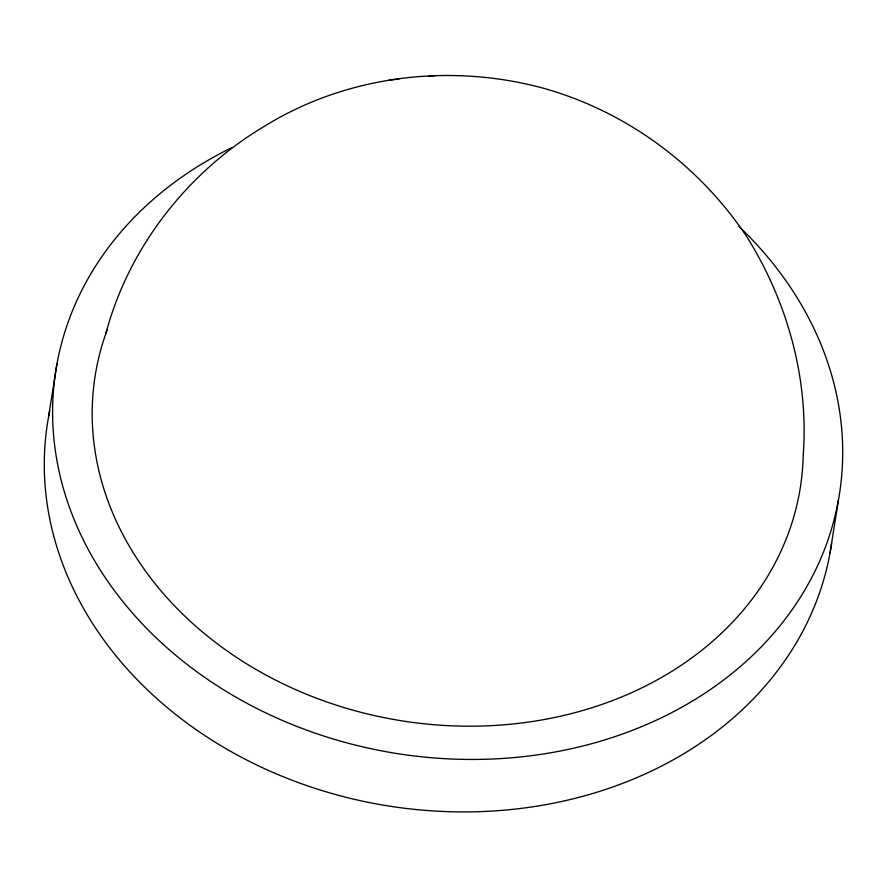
<?xml version="1.0" encoding="UTF-8"?>
<svg xmlns="http://www.w3.org/2000/svg" width="887" height="887" viewBox="0 0 887 887"><rect width="100%" height="100%" fill="white"/><g stroke="black" fill="none" stroke-linecap="round" stroke-linejoin="round"><path stroke-width="1.33" d="M48.63 416.458L56.934 364.003M830.066 552.878L838.37 500.412M105.963 333.224C128.837 247.096 188.166 171.546 264.581 126.198C347.238 74.929 451.671 62.811 544.951 88.656C627.552 112.217 699.854 165.947 747.264 237.461C787.468 302.057 808.889 378.793 803.234 454.942A356.984 292.777 9 0 1 392.719 719.29A356.984 292.777 9 0 1 107.371 329.343M389.227 79.996L398.95 79.109M428.864 76.094L435.262 75.528M831.618 543.398A396.644 325.307 9 0 1 383.417 805.152A396.644 325.307 9 0 1 49.672 411.08M738.915 226.396A396.644 325.307 9 0 1 698.18 697.526A396.644 325.307 9 0 1 128.914 608.925A396.644 325.307 9 0 1 232.084 147.508"/></g></svg>
